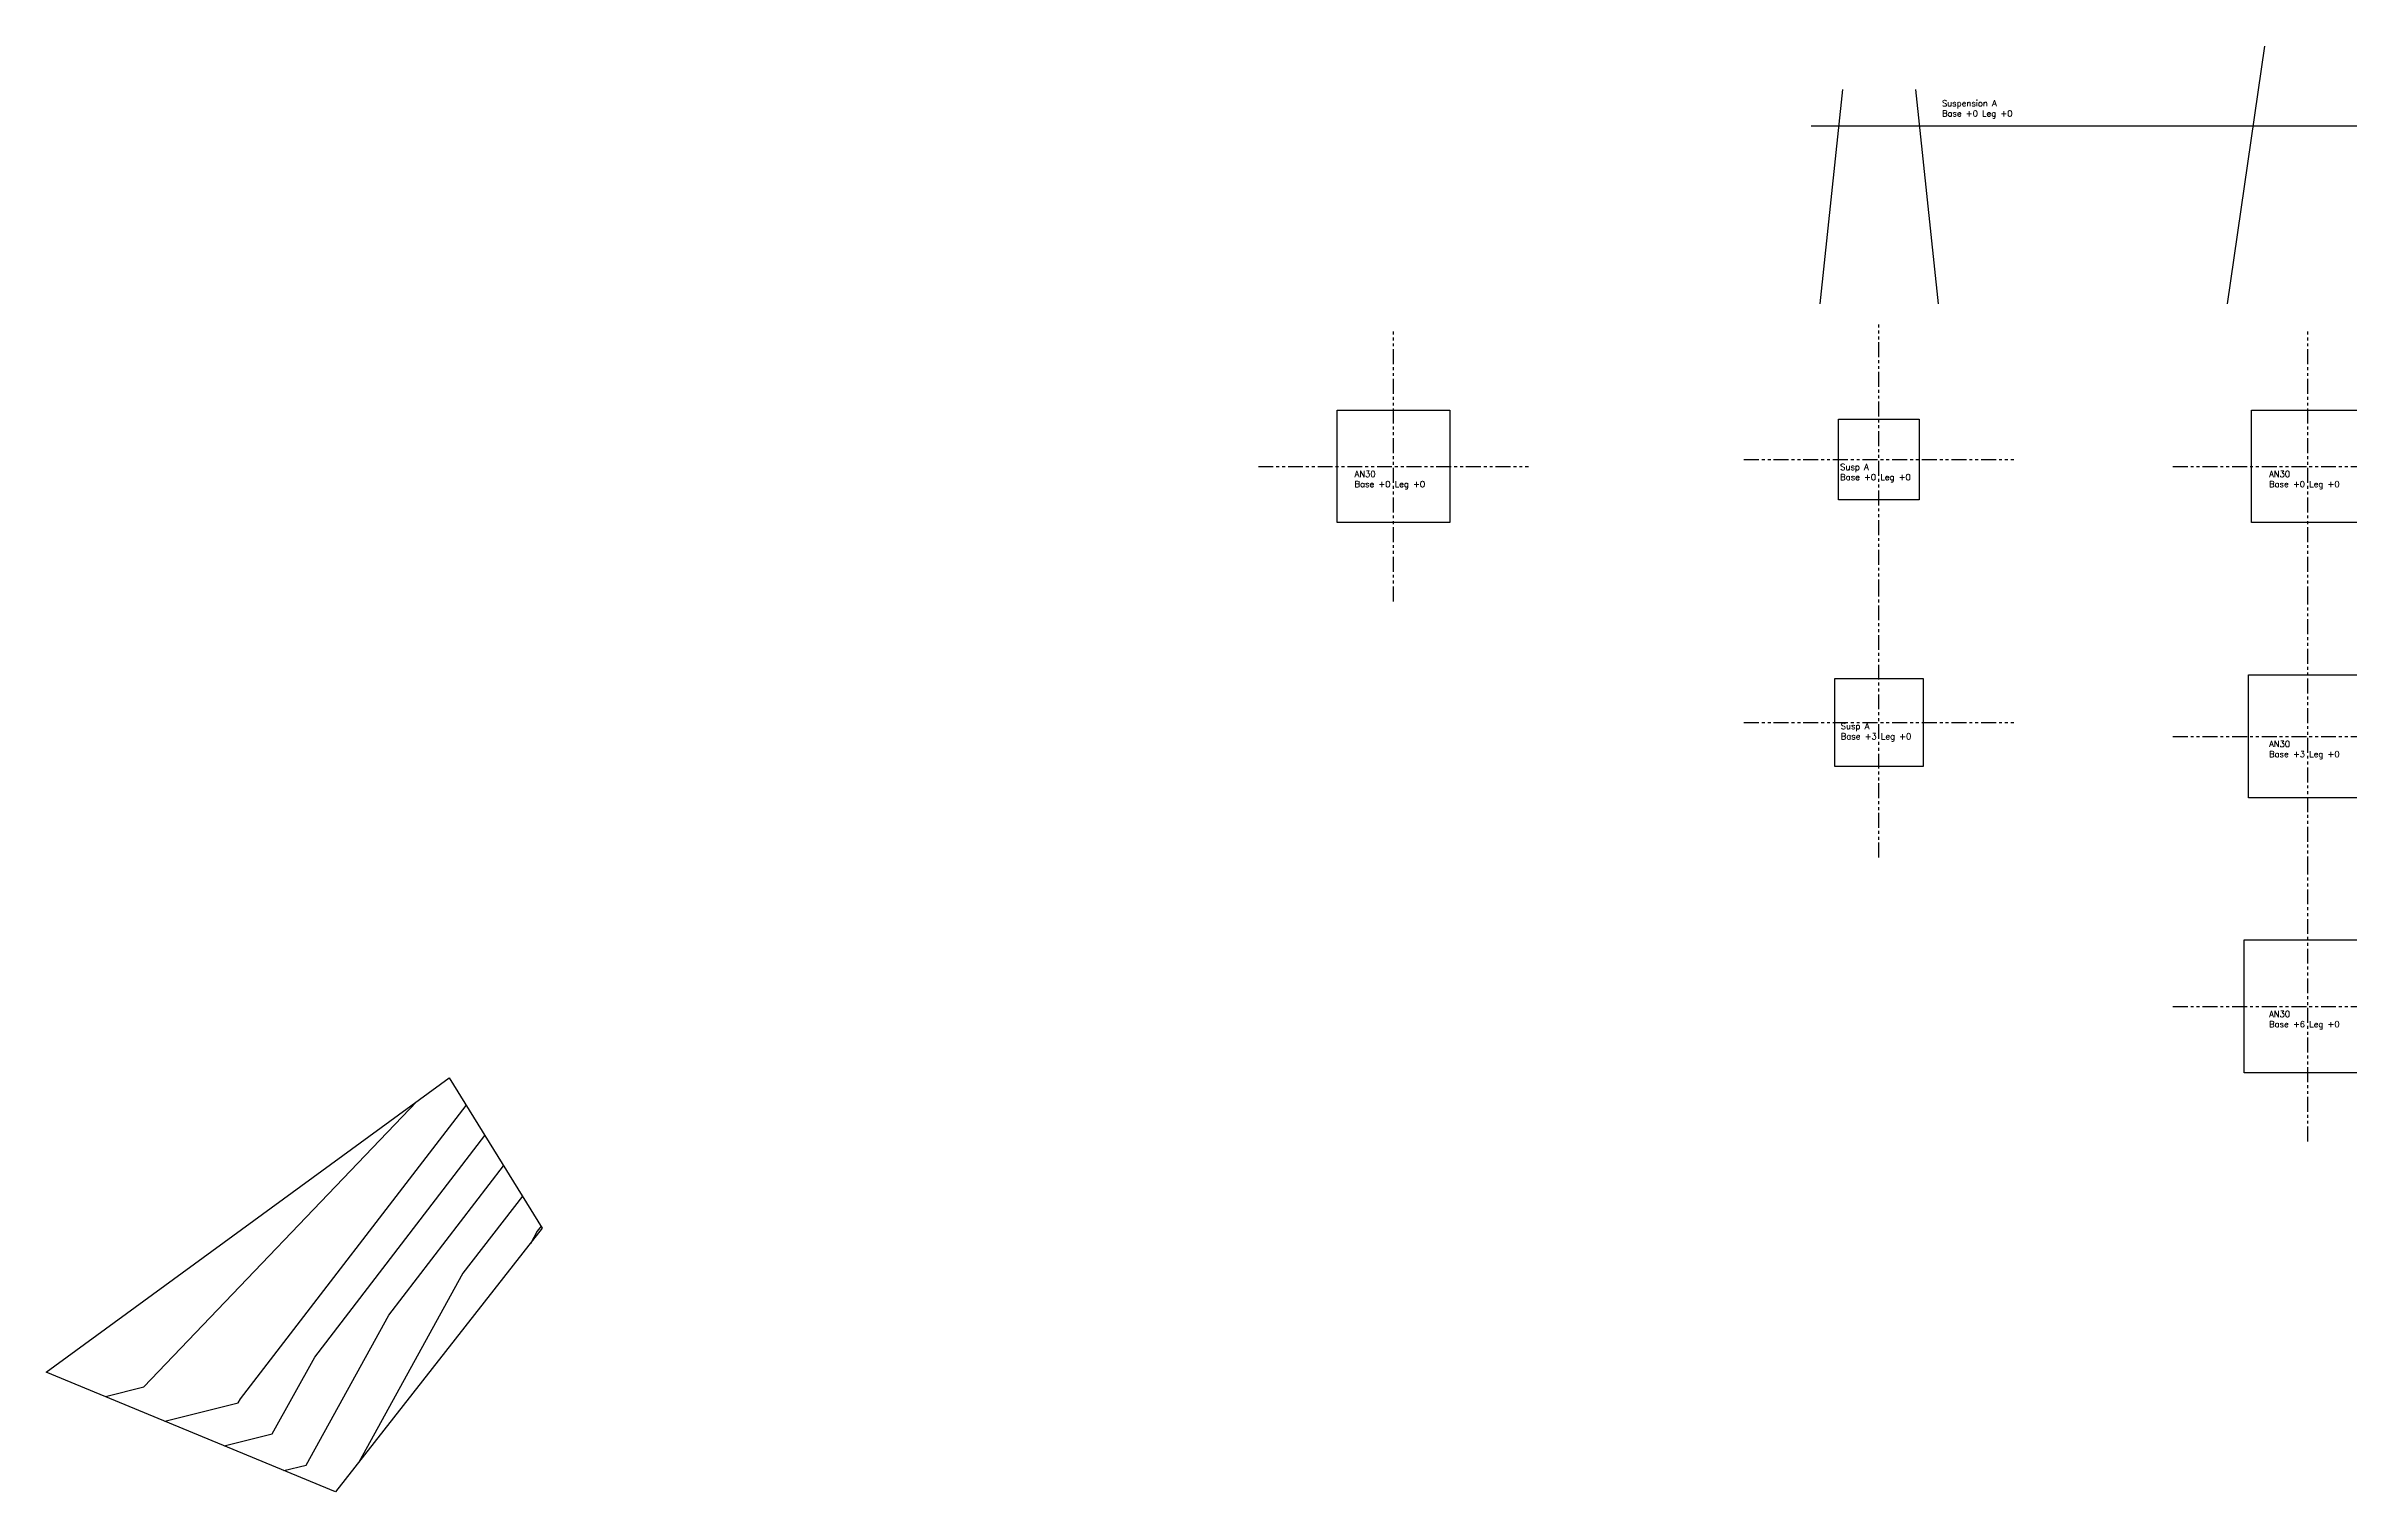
# Model space of a CAD drawing. Header units: metres. Extents: x 419533 to 423558, y 4805342 to 4807578.
# Drawn here: x 419533.5 to 419727.7, y 4805342.3 to 4805464.2 of the extents above; entities that cross this region are included whole.
import ezdxf

# ---------------------------------------------------------------- set-up
doc = ezdxf.new("R2010")
doc.units = ezdxf.units.M
doc.linetypes.add('PHANTOM', pattern=[2.5, 1.25, -0.25, 0.25, -0.25, 0.25, -0.25])
for name, color, linetype in [('C-TINN-BNDY', 110, 'Continuous'), ('C-TOPO-MAJR', 9, 'Continuous'), ('C-TOPO-MINR', 8, 'Continuous'), ('LS', 7, 'Continuous')]:
    doc.layers.add(name, color=color, linetype=linetype)
doc.styles.get("Standard").update_dxf_attribs({"font": 'simplex.shx'})

# ---------------------------------------------------------------- blocks, each defined once
blk = doc.blocks.new('AN30 +0 +0')
at = {"linetype": 'PHANTOM', "flags": 128}
for points in [[(0, -11.38), (0, 11.38)], [(-11.38, 0), (11.38, 0)]]:
    blk.add_lwpolyline(points, dxfattribs=at)
at = {"flags": 128}
blk.add_lwpolyline([(-4.74, -4.74), (-4.74, 4.74), (4.74, 4.74), (4.74, -4.74)], close=True, dxfattribs=at)
at = {"layer": 'LS', "insert": (-3.27, -0.38), "char_height": 0.5158, "width": 9.1359, "attachment_point": 1}
blk.add_mtext('AN30\\PBase +0 Leg +0', dxfattribs=at)
blk = doc.blocks.new('Suspension a +3 +0')
at = {"linetype": 'PHANTOM', "flags": 128}
for points in [[(0, -11.38), (0, 11.38)], [(-11.38, 0), (11.38, 0)]]:
    blk.add_lwpolyline(points, dxfattribs=at)
at = {"flags": 128}
blk.add_lwpolyline([(-3.72, -3.72), (-3.72, 3.72), (3.72, 3.72), (3.72, -3.72)], close=True, dxfattribs=at)
at = {"layer": 'LS', "insert": (-3.22, -0.05), "char_height": 0.5158, "width": 9.1359, "attachment_point": 1}
blk.add_mtext('Susp A\\PBase +3 Leg +0', dxfattribs=at)
blk = doc.blocks.new('AN30 +3 +0')
at = {"linetype": 'PHANTOM', "flags": 128}
for points in [[(0, -11.38), (0, 11.38)], [(-11.38, 0), (11.38, 0)]]:
    blk.add_lwpolyline(points, dxfattribs=at)
at = {"flags": 128}
blk.add_lwpolyline([(-5, -5.18), (-5, 5.18), (5.36, 5.18), (5.36, -5.18)], close=True, dxfattribs=at)
at = {"layer": 'LS', "insert": (-3.27, -0.38), "char_height": 0.5158, "width": 9.1359, "attachment_point": 1}
blk.add_mtext('AN30\\PBase +3 Leg +0', dxfattribs=at)
blk = doc.blocks.new('AN30 +6 +0')
at = {"linetype": 'PHANTOM', "flags": 128}
for points in [[(0, -11.38), (0, 11.38)], [(-11.38, 0), (11.38, 0)]]:
    blk.add_lwpolyline(points, dxfattribs=at)
at = {"flags": 128}
blk.add_lwpolyline([(-5.37, -5.61), (-5.37, 5.61), (5.85, 5.61), (5.85, -5.61)], close=True, dxfattribs=at)
at = {"layer": 'LS', "insert": (-3.27, -0.38), "char_height": 0.5158, "width": 9.1359, "attachment_point": 1}
blk.add_mtext('AN30\\PBase +6 Leg +0', dxfattribs=at)
blk = doc.blocks.new('Susp A +0 +0')
at = {"linetype": 'PHANTOM', "flags": 128}
for points in [[(0, -11.38), (0, 11.38)], [(-11.38, 0), (11.38, 0)]]:
    blk.add_lwpolyline(points, dxfattribs=at)
at = {"flags": 128}
blk.add_lwpolyline([(-3.4, -3.4), (-3.4, 3.4), (3.4, 3.4), (3.4, -3.4)], close=True, dxfattribs=at)
at = {"layer": 'LS', "insert": (-3.27, -0.38), "char_height": 0.5158, "width": 9.1359, "attachment_point": 1}
blk.add_mtext('Susp A\\PBase +0 Leg +0', dxfattribs=at)
blk = doc.blocks.new('tower_bases_layout_1')
at = {"color": 6, "ltscale": 0.01}
for p, q in [((419720.49, 4805464.22), (419717.35, 4805442.49)), ((419684.92, 4805460.55), (419683, 4805442.49)), ((419691.07, 4805460.55), (419692.99, 4805442.49))]:
    blk.add_line(p, q, dxfattribs=at)
at = {"linetype": 'PHANTOM', "flags": 128}
for points in [[(419647.06, 4805417.41), (419647.06, 4805440.17)], [(419635.68, 4805428.79), (419658.44, 4805428.79)]]:
    blk.add_lwpolyline(points, dxfattribs=at)
at = {"flags": 128}
blk.add_lwpolyline([(419642.32, 4805424.05), (419642.32, 4805433.53), (419651.81, 4805433.53), (419651.81, 4805424.05)], close=True, dxfattribs=at)
at = {"layer": 'LS'}
blk.add_lwpolyline([(419682.27, 4805457.49), (419792.55, 4805457.49)], dxfattribs=at)
for name, p in [('Susp A +0 +0', (419688, 4805429.38)), ('AN30 +0 +0', (419724.16, 4805428.79)), ('Suspension a +3 +0', (419688, 4805407.2)), ('AN30 +3 +0', (419724.16, 4805406.03)), ('AN30 +6 +0', (419724.16, 4805383.26))]:
    blk.add_blockref(name, p)
at = {"layer": 'LS', "char_height": 0.5158, "width": 9.1359, "attachment_point": 1}
for s, insert in [('Suspension A\\PBase +0 Leg +0', (419693.31, 4805459.66)), ('AN30\\PBase +0 Leg +0', (419643.79, 4805428.41))]:
    blk.add_mtext(s, dxfattribs=dict(at, insert=insert))
blk = doc.blocks.new('leg_extensions_profiles_1')
at = {"layer": 'C-TINN-BNDY', "color": 110, "linetype": 'Continuous', "lineweight": -3, "flags": 128}
blk.add_lwpolyline([(419557.87, 4805342.33), (419533.47, 4805352.44), (419567.46, 4805377.23), (419575.31, 4805364.56), (419557.87, 4805342.33)], close=True, dxfattribs=at)
at = {"layer": 'C-TOPO-MAJR', "color": 9, "linetype": 'Continuous', "lineweight": -3, "elevation": 1490, "flags": 128}
blk.add_lwpolyline([(419573.63, 4805367.28), (419568.62, 4805360.77), (419559.8, 4805344.79)], dxfattribs=at)
at = {"layer": 'C-TOPO-MINR', "color": 8, "linetype": 'Continuous', "lineweight": -3, "flags": 128}
for points, elevation in [([(419538.47, 4805350.37), (419541.71, 4805351.18), (419564.73, 4805375.24)], 1486), ([(419543.49, 4805348.29), (419549.68, 4805349.84), (419549.86, 4805350.17), (419568.9, 4805374.91)], 1487), ([(419548.5, 4805346.21), (419552.54, 4805347.22), (419556.12, 4805353.7), (419570.47, 4805372.37)], 1488), ([(419553.52, 4805344.13), (419555.39, 4805344.6), (419562.37, 4805357.24), (419572.05, 4805369.82)], 1489), ([(419575.2, 4805364.74), (419574.88, 4805364.31), (419574.3, 4805363.26)], 1491)]:
    blk.add_lwpolyline(points, dxfattribs=dict(at, elevation=elevation))

msp = doc.modelspace()

# ---------------------------------------------------------------- linework, layer by layer
at = {"layer": 'C-TOPO-MAJR', "color": 9, "linetype": 'Continuous', "lineweight": -3, "elevation": 1490, "flags": 128}
msp.add_lwpolyline([(419573.63, 4805367.28), (419568.62, 4805360.77), (419559.8, 4805344.79)], dxfattribs=at)
at = {"layer": 'C-TOPO-MINR', "color": 8, "linetype": 'Continuous', "lineweight": -3, "flags": 128}
for points, elevation in [([(419538.47, 4805350.37), (419541.71, 4805351.18), (419564.73, 4805375.24)], 1486), ([(419543.49, 4805348.29), (419549.68, 4805349.84), (419549.86, 4805350.17), (419568.9, 4805374.91)], 1487), ([(419548.5, 4805346.21), (419552.54, 4805347.22), (419556.12, 4805353.7), (419570.47, 4805372.37)], 1488), ([(419553.52, 4805344.13), (419555.39, 4805344.6), (419562.37, 4805357.24), (419572.05, 4805369.82)], 1489), ([(419575.2, 4805364.74), (419574.88, 4805364.31), (419574.3, 4805363.26)], 1491)]:
    msp.add_lwpolyline(points, dxfattribs=dict(at, elevation=elevation))

# ---------------------------------------------------------------- block references
for name in ['leg_extensions_profiles_1', 'tower_bases_layout_1']:
    msp.add_blockref(name, (0, 0))

doc.saveas('drawing.dxf')
